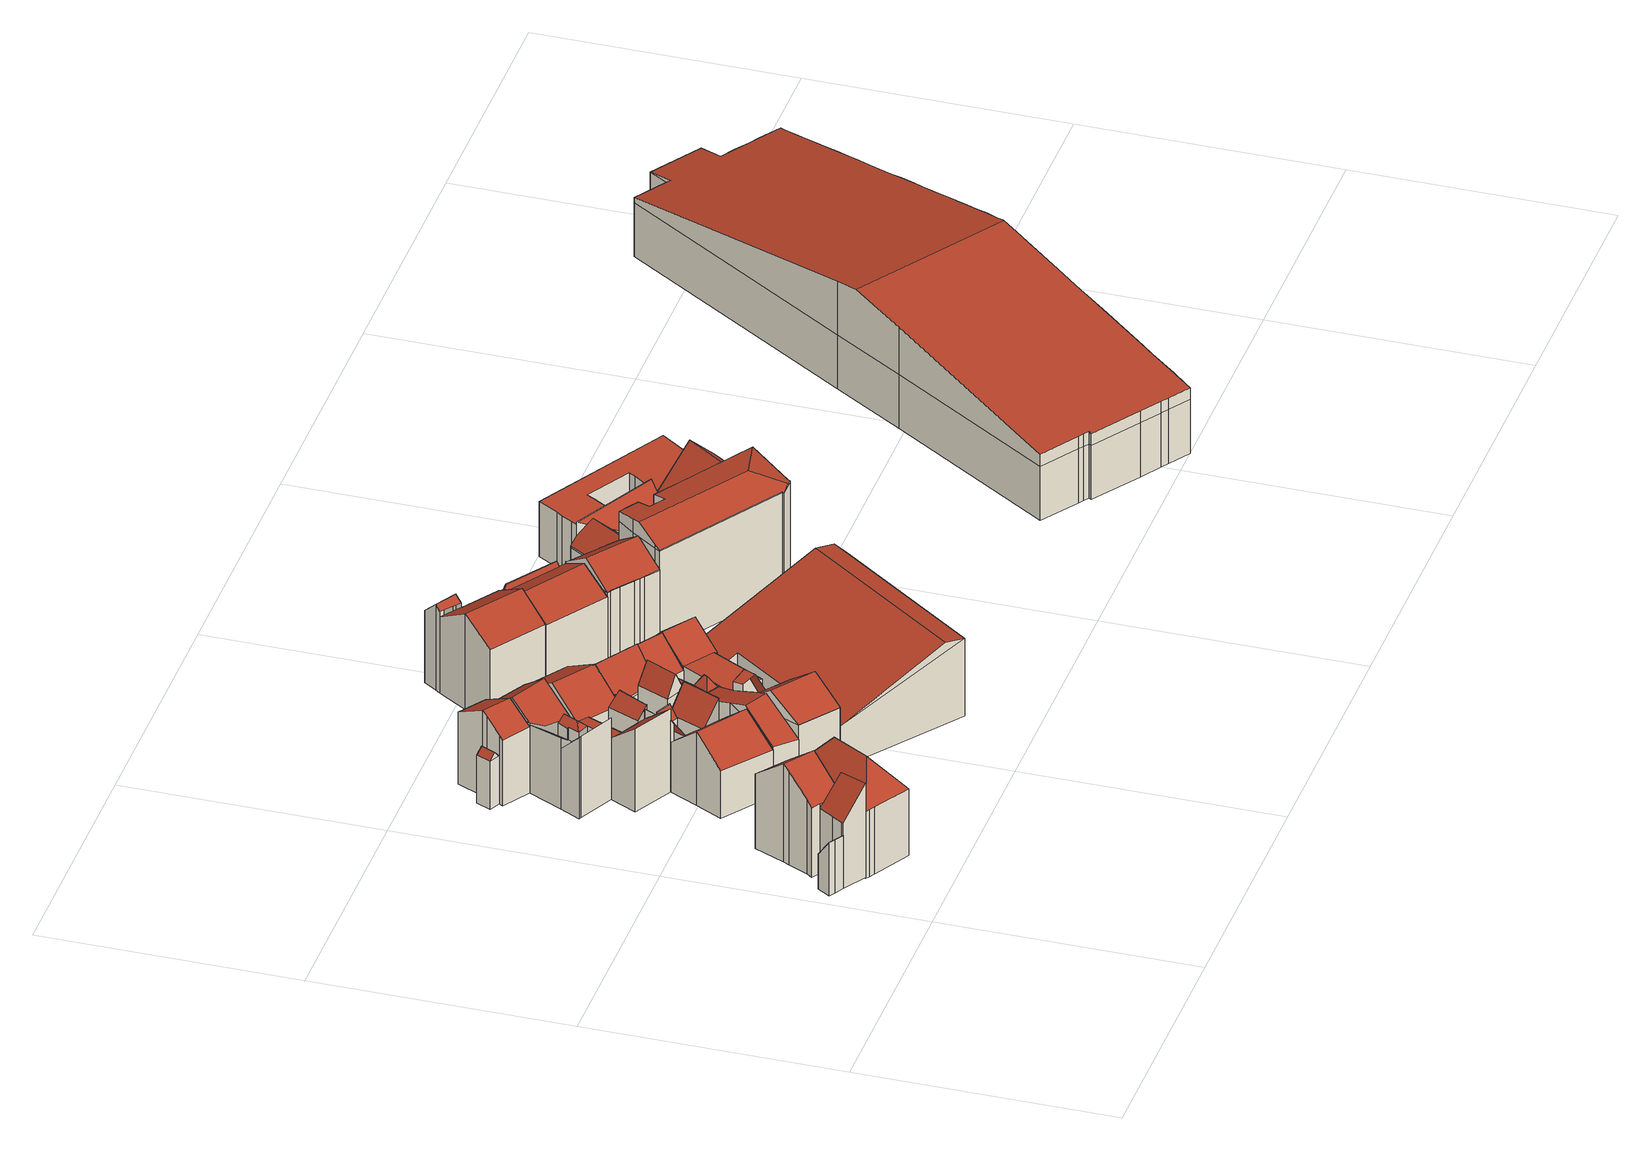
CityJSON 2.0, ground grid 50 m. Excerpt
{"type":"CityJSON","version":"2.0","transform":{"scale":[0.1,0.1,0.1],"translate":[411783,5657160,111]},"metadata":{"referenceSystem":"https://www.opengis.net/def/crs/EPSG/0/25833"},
"CityObjects":{
"building1":{"type":"Building","attributes":{"Gemeindeschluessel":14612000,"Geometrietyp2DReferenz":"3000","function":"31001_9998","roofType":"9999"},"children":["building1-1","building1-2","building1-3"]},
"building1-1":{"type":"BuildingPart","attributes":{"Dachtyp_tdc":"tdcGableRoof","Dachneigung":42.1,"QualitaetDacherkennung":53,"Geometrietyp2DReferenz":"3000","measuredHeight":20.67,"roofType":"3100"},"parents":["building1"],"geometry":[{"type":"MultiSurface","lod":"2","boundaries":[[[0,1,2,3]],[[4,5,6,7,8]],[[5,9,10,6]],[[9,11,12,10]],[[11,13,14,12]],[[13,15,16,14]],[[15,17,18,16]],[[17,0,3,18]],[[13,11,9,5,4,19,1,0]],[[0,17,15,13]],[[3,2,7,6,10,12,14,16,18]]],"semantics":{"surfaces":[{"type":"WallSurface"},{"type":"RoofSurface"},{"type":"GroundSurface"}],"values":[0,0,0,0,0,0,0,0,1,1,2]}}]},
"building1-2":{"type":"BuildingPart","attributes":{"Dachtyp_tdc":"tdcPolyFlatRoof","Dachneigung":52.93,"QualitaetDacherkennung":54,"Geometrietyp2DReferenz":"3000","measuredHeight":11.17,"roofType":"2100"},"parents":["building1"],"geometry":[{"type":"MultiSurface","lod":"2","boundaries":[[[20,21,22,23]],[[21,24,25,22]],[[26,27,28,29]],[[27,30,31,28]],[[30,20,23,31]],[[30,27,26,24,21,20]],[[23,22,25,29,28,31]]],"semantics":{"surfaces":[{"type":"WallSurface"},{"type":"RoofSurface"},{"type":"GroundSurface"}],"values":[0,0,0,0,0,1,2]}}]},
"building1-3":{"type":"BuildingPart","attributes":{"Dachtyp_tdc":"tdcPolyFlatRoof","Dachneigung":48.68,"QualitaetDacherkennung":48,"Geometrietyp2DReferenz":"3000","measuredHeight":19.78,"roofType":"2100"},"parents":["building1"],"geometry":[{"type":"MultiSurface","lod":"2","boundaries":[[[32,8,7,25,24]],[[8,32,33,34,35,19]],[[2,36,29,25,7]],[[35,34,36,2,1]],[[34,33,26,29,36]]],"semantics":{"surfaces":[{"type":"WallSurface"},{"type":"RoofSurface"},{"type":"GroundSurface"}],"values":[0,1,2,0,0]}}]},
"building2":{"type":"Building","attributes":{"Dachtyp_tdc":"tdcFreeFormRoof","Gemeindeschluessel":14612000,"Dachneigung":51.96,"QualitaetDacherkennung":12,"Geometrietyp2DReferenz":"3000","measuredHeight":21.12,"function":"31001_9998","roofType":"5000"},"geometry":[{"type":"Solid","lod":"2","boundaries":[[[[37,38,39,40]],[[38,41,42,39]],[[41,43,44,42]],[[43,45,46,44]],[[45,47,48,46]],[[47,49,50,48]],[[43,41,51]],[[41,38,52,51]],[[38,37,53,54,52]],[[54,49,47,45,43,51,52]],[[50,55,56,40,39,42,44,46,48]],[[49,54,55,50]],[[54,53,56,55]],[[53,37,40,56]]]],"semantics":{"surfaces":[{"type":"WallSurface"},{"type":"RoofSurface"},{"type":"GroundSurface"}],"values":[[0,0,0,0,0,0,1,1,1,1,2,0,0,0]]}}]},
"building3":{"type":"Building","attributes":{"Dachtyp_tdc":"tdcFreeFormRoof","Gemeindeschluessel":14612000,"Dachneigung":48.93,"QualitaetDacherkennung":6,"Geometrietyp2DReferenz":"3000","measuredHeight":11.45,"function":"31001_9998","roofType":"5000"},"geometry":[{"type":"Solid","lod":"2","boundaries":[[[[57,58,59,60]],[[58,61,62,59]],[[61,63,64,62]],[[63,57,60,64]],[[65,66,63,61]],[[65,61,58]],[[66,65,58,57]],[[66,57,63]],[[60,59,62,64]]]],"semantics":{"surfaces":[{"type":"WallSurface"},{"type":"RoofSurface"},{"type":"GroundSurface"}],"values":[[0,0,0,0,1,0,1,0,2]]}}]},
"building4":{"type":"Building","attributes":{"Dachtyp_tdc":"tdcGableRoof","Gemeindeschluessel":14612000,"Dachneigung":26.45,"QualitaetDacherkennung":57,"Geometrietyp2DReferenz":"3000","measuredHeight":17.96,"function":"31001_9998","roofType":"3100"},"geometry":[{"type":"Solid","lod":"2","boundaries":[[[[67,68,62,64]],[[68,69,70,62]],[[69,71,72,70]],[[71,73,74,72]],[[73,75,76,74]],[[75,77,78,76]],[[77,79,80,78]],[[79,67,64,80]],[[75,73,71,69]],[[69,68,67,79,77,75]],[[64,62,70,72,74,76,78,80]]]],"semantics":{"surfaces":[{"type":"WallSurface"},{"type":"RoofSurface"},{"type":"GroundSurface"}],"values":[[0,0,0,0,0,0,0,0,1,1,2]]}}]},
"building5":{"type":"Building","attributes":{"Gemeindeschluessel":14612000,"Geometrietyp2DReferenz":"3000","function":"31001_9998","roofType":"9999"},"children":["building5-1","building5-2","building5-3","building5-4"]},
"building5-1":{"type":"BuildingPart","attributes":{"Dachtyp_tdc":"tdcFreeFormRoof","Dachneigung":44.87,"QualitaetDacherkennung":12,"Geometrietyp2DReferenz":"3000","measuredHeight":14.16,"roofType":"5000"},"parents":["building5"],"geometry":[{"type":"MultiSurface","lod":"2","boundaries":[[[81,82,83,84,85]],[[82,86,87,83]],[[86,88,89,87]],[[90,91,92,93,94]],[[95,96,88,86,82,81,97]],[[81,91,97]],[[91,90,95,97]],[[84,83,87,89,98,94,93]]],"semantics":{"surfaces":[{"type":"WallSurface"},{"type":"RoofSurface"},{"type":"GroundSurface"}],"values":[0,0,0,0,1,1,1,2]}}]},
"building5-2":{"type":"BuildingPart","attributes":{"Dachtyp_tdc":"tdcFreeFormRoof","Dachneigung":41.67,"QualitaetDacherkennung":34,"Geometrietyp2DReferenz":"3000","measuredHeight":18.3,"roofType":"5000"},"parents":["building5"],"geometry":[{"type":"MultiSurface","lod":"2","boundaries":[[[99,100,101,74]],[[100,90,94,101]],[[102,99,74,78,103]],[[104,105,102,106,96,107,90]],[[104,100,99,105]],[[90,100,104]],[[99,102,105]],[[74,101,94,98,89,108,78]]],"semantics":{"surfaces":[{"type":"WallSurface"},{"type":"RoofSurface"},{"type":"GroundSurface"}],"values":[0,0,0,1,1,0,0,2]}}]},
"building5-3":{"type":"BuildingPart","attributes":{"Dachtyp_tdc":"tdcPolyFlatRoof","Dachneigung":37.35,"QualitaetDacherkennung":67,"Geometrietyp2DReferenz":"3000","measuredHeight":15.03,"roofType":"2100"},"parents":["building5"],"geometry":[{"type":"MultiSurface","lod":"2","boundaries":[[[109,103,78,110,111]],[[112,113,114,115,108]],[[115,110,78,108]],[[112,103,109,113]]],"semantics":{"surfaces":[{"type":"WallSurface"},{"type":"GroundSurface"},{"type":"RoofSurface"}],"values":[0,0,1,2]}}]},
"building5-4":{"type":"BuildingPart","attributes":{"Dachtyp_tdc":"tdcPolyFlatRoof","Dachneigung":44.29,"QualitaetDacherkennung":57,"Geometrietyp2DReferenz":"3000","measuredHeight":17.12,"roofType":"2100"},"parents":["building5"],"geometry":[{"type":"MultiSurface","lod":"2","boundaries":[[[116,111,110,117]],[[114,85,84,115]],[[92,118,119,93]],[[118,120,121,119]],[[120,116,117,121]],[[120,118,92,85,114,111,116]],[[117,110,115,84,93,119,121]]],"semantics":{"surfaces":[{"type":"WallSurface"},{"type":"RoofSurface"},{"type":"GroundSurface"}],"values":[0,0,0,0,0,1,2]}}]},
"building6":{"type":"Building","attributes":{"Gemeindeschluessel":14612000,"Geometrietyp2DReferenz":"3000","function":"31001_9998","roofType":"9999"},"children":["building6-1","building6-2","building6-3","building6-4"]},
"building6-1":{"type":"BuildingPart","attributes":{"Dachtyp_tdc":"tdcGableRoof","Dachneigung":43.27,"QualitaetDacherkennung":56,"Geometrietyp2DReferenz":"3000","measuredHeight":15.51,"roofType":"3100"},"parents":["building6"],"geometry":[{"type":"MultiSurface","lod":"2","boundaries":[[[122,123,124,125]],[[123,126,127,124]],[[126,128,129,127]],[[128,130,131,129]],[[130,132,133,131]],[[132,134,135,133]],[[132,130,128,126]],[[126,123,122,136,137,138,134,132]],[[125,124,127,129,131,133,135,139]]],"semantics":{"surfaces":[{"type":"WallSurface"},{"type":"RoofSurface"},{"type":"GroundSurface"}],"values":[0,0,0,0,0,0,1,1,2]}}]},
"building6-2":{"type":"BuildingPart","attributes":{"Dachtyp_tdc":"tdcPolyFlatRoof","Dachneigung":53.72,"QualitaetDacherkennung":42,"Geometrietyp2DReferenz":"3000","measuredHeight":15.03,"roofType":"2100"},"parents":["building6"],"geometry":[{"type":"MultiSurface","lod":"2","boundaries":[[[140,141,142,143]],[[141,144,122,125,142]],[[145,146,147,148,139]],[[149,140,143,150]],[[149,151,146,145,136,144,141,140]],[[143,142,125,139,148,150]]],"semantics":{"surfaces":[{"type":"WallSurface"},{"type":"RoofSurface"},{"type":"GroundSurface"}],"values":[0,0,0,0,1,2]}}]},
"building6-3":{"type":"BuildingPart","attributes":{"Dachtyp_tdc":"tdcPolyFlatRoof","Dachneigung":54.75,"QualitaetDacherkennung":60,"Geometrietyp2DReferenz":"3000","measuredHeight":15.17,"roofType":"2100"},"parents":["building6"],"geometry":[{"type":"MultiSurface","lod":"2","boundaries":[[[152,153,154,155,156]],[[153,157,139,154]],[[158,159,160,135,134]],[[159,161,162,160]],[[161,163,164,162]],[[163,165,166,164]],[[165,163,161,159,158,138,157,153,152]],[[155,154,139,135,160,162,164,166]]],"semantics":{"surfaces":[{"type":"WallSurface"},{"type":"RoofSurface"},{"type":"GroundSurface"}],"values":[0,0,0,0,0,0,1,2]}}]},
"building6-4":{"type":"BuildingPart","attributes":{"Dachtyp_tdc":"tdcPolyFlatRoof","Dachneigung":55.22,"QualitaetDacherkennung":53,"Geometrietyp2DReferenz":"3000","measuredHeight":12.1,"roofType":"2100"},"parents":["building6"],"geometry":[{"type":"MultiSurface","lod":"2","boundaries":[[[147,156,155,148]],[[167,168,169,166,165]],[[168,170,149,150,169]],[[170,168,167,152,156,147,151]],[[148,155,166,169,150]]],"semantics":{"surfaces":[{"type":"WallSurface"},{"type":"RoofSurface"},{"type":"GroundSurface"}],"values":[0,0,0,1,2]}}]},
"building7":{"type":"Building","attributes":{"Gemeindeschluessel":14612000,"Geometrietyp2DReferenz":"3000","function":"31001_9998","roofType":"9999"},"children":["building7-1","building7-2","building7-3","building7-4"]},
"building7-1":{"type":"BuildingPart","attributes":{"Dachtyp_tdc":"tdcPolyFlatRoof","Dachneigung":46.54,"QualitaetDacherkennung":64,"Geometrietyp2DReferenz":"3000","measuredHeight":15.57,"roofType":"2100"},"parents":["building7"],"geometry":[{"type":"MultiSurface","lod":"2","boundaries":[[[171,172,173,174,175,176]],[[177,178,162,179,180]],[[178,181,182,183,162]],[[181,178,177,172,171]],[[175,174,179,162,183]]],"semantics":{"surfaces":[{"type":"WallSurface"},{"type":"RoofSurface"},{"type":"GroundSurface"}],"values":[0,0,0,1,2]}}]},
"building7-2":{"type":"BuildingPart","attributes":{"Dachtyp_tdc":"tdcGableRoof","Dachneigung":43.14,"QualitaetDacherkennung":56,"Geometrietyp2DReferenz":"3000","measuredHeight":18.15,"roofType":"3100"},"parents":["building7"],"geometry":[{"type":"MultiSurface","lod":"2","boundaries":[[[184,180,179,185]],[[173,186,187,174]],[[188,189,101,190]],[[189,184,185,101]],[[191,192,193,194]],[[186,173,180,193,192,188]],[[184,194,193,180]],[[189,191,194,184]],[[188,192,191,189]],[[185,179,174,187,190,101]]],"semantics":{"surfaces":[{"type":"WallSurface"},{"type":"RoofSurface"},{"type":"GroundSurface"}],"values":[0,0,0,0,1,1,0,0,0,2]}}]},
"building7-3":{"type":"BuildingPart","attributes":{"Dachtyp_tdc":"tdcPolyFlatRoof","Dachneigung":2.92,"QualitaetDacherkennung":46,"Geometrietyp2DReferenz":"3000","measuredHeight":12.89,"roofType":"2100"},"parents":["building7"],"geometry":[{"type":"MultiSurface","lod":"2","boundaries":[[[195,196,197,187,186]],[[198,199,188,190,119]],[[198,196,195,199]],[[190,187,197,119]]],"semantics":{"surfaces":[{"type":"WallSurface"},{"type":"RoofSurface"},{"type":"GroundSurface"}],"values":[0,0,1,2]}}]},
"building7-4":{"type":"BuildingPart","attributes":{"Dachtyp_tdc":"tdcPolyFlatRoof","Dachneigung":38.18,"QualitaetDacherkennung":62,"Geometrietyp2DReferenz":"3000","measuredHeight":17.51,"roofType":"2100"},"parents":["building7"],"geometry":[{"type":"MultiSurface","lod":"2","boundaries":[[[200,201,202,197,196]],[[201,176,175,202]],[[182,203,135,183]],[[203,204,205,135]],[[204,198,119,205]],[[204,203,182,176,201,200,198]],[[119,197,202,175,183,135,205]]],"semantics":{"surfaces":[{"type":"WallSurface"},{"type":"RoofSurface"},{"type":"GroundSurface"}],"values":[0,0,0,0,0,1,2]}}]},
"building8":{"type":"Building","attributes":{"Dachtyp_tdc":"tdcFreeFormRoof","Gemeindeschluessel":14612000,"Dachneigung":18.09,"QualitaetDacherkennung":25,"Geometrietyp2DReferenz":"3000","measuredHeight":16.11,"function":"31001_9998","roofType":"5000"},"geometry":[{"type":"Solid","lod":"2","boundaries":[[[[206,207,124,129]],[[207,208,142,124]],[[208,209,210,142]],[[209,211,212,210]],[[211,213,214,212]],[[213,215,216,214]],[[215,206,129,216]],[[211,209,208,207,217,218,213]],[[215,218,217,206]],[[215,213,218]],[[207,206,217]],[[129,124,142,210,212,214,216]]]],"semantics":{"surfaces":[{"type":"WallSurface"},{"type":"RoofSurface"},{"type":"GroundSurface"}],"values":[[0,0,0,0,0,0,0,1,1,0,0,2]]}}]},
"building9":{"type":"Building","attributes":{"Gemeindeschluessel":14612000,"Geometrietyp2DReferenz":"3000","function":"31001_9998","roofType":"9999"},"children":["building9-1","building9-2"]},
"building9-1":{"type":"BuildingPart","attributes":{"Dachtyp_tdc":"tdcGableRoof","Dachneigung":62.04,"QualitaetDacherkennung":19,"Geometrietyp2DReferenz":"3000","measuredHeight":16.82,"roofType":"3100"},"parents":["building9"],"geometry":[{"type":"MultiSurface","lod":"2","boundaries":[[[219,220,221,212]],[[222,223,220,219]],[[224,225,212,221]],[[225,222,219,212]],[[226,227,228,229]],[[222,227,226,230,231]],[[222,231,223]],[[224,232,229,228,225]],[[225,228,227,222]]],"semantics":{"surfaces":[{"type":"GroundSurface"},{"type":"WallSurface"},{"type":"RoofSurface"}],"values":[0,1,1,1,2,2,1,1,1]}}]},
"building9-2":{"type":"BuildingPart","attributes":{"Dachtyp_tdc":"tdcGableRoof","Dachneigung":36.36,"QualitaetDacherkennung":67,"Geometrietyp2DReferenz":"3000","measuredHeight":17.17,"roofType":"3100"},"parents":["building9"],"geometry":[{"type":"MultiSurface","lod":"2","boundaries":[[[233,234,235,220,223,231]],[[234,236,237,235]],[[236,238,216,237]],[[238,239,214,216]],[[239,232,224,221,214]],[[233,230,232,240,241,242,234]],[[243,242,241,244]],[[236,243,244,238]],[[238,244,241,240,239]],[[234,242,243,236]],[[239,240,232]],[[220,235,237,216,214,221]]],"semantics":{"surfaces":[{"type":"WallSurface"},{"type":"RoofSurface"},{"type":"GroundSurface"}],"values":[0,0,0,0,0,1,1,0,0,0,0,2]}}]},
"building10":{"type":"Building","attributes":{"Gemeindeschluessel":14612000,"Geometrietyp2DReferenz":"3000","function":"31001_9998","roofType":"9999"},"children":["building10-1","building10-2","building10-3"]},
"building10-1":{"type":"BuildingPart","attributes":{"Dachtyp_tdc":"tdcFreeFormRoof","Dachneigung":63.22,"QualitaetDacherkennung":12,"Geometrietyp2DReferenz":"3000","measuredHeight":17.69,"roofType":"5000"},"parents":["building10"],"geometry":[{"type":"MultiSurface","lod":"2","boundaries":[[[245,246,247,248,249,169]],[[250,251,143,252,253,254]],[[251,245,169,143]],[[255,246,245,256]],[[256,251,257,255]],[[250,257,251]],[[246,255,257,250]],[[251,256,245]],[[169,249,252,143]]],"semantics":{"surfaces":[{"type":"WallSurface"},{"type":"RoofSurface"},{"type":"GroundSurface"}],"values":[0,0,0,1,1,0,0,0,2]}}]},
"building10-2":{"type":"BuildingPart","attributes":{"Dachtyp_tdc":"tdcPolyFlatRoof","Dachneigung":42.3,"QualitaetDacherkennung":56,"Geometrietyp2DReferenz":"3000","measuredHeight":13.99,"roofType":"2100"},"parents":["building10"],"geometry":[{"type":"MultiSurface","lod":"2","boundaries":[[[258,259,162,164]],[[259,260,261,262,162]],[[263,258,164,264,265]],[[263,260,259,258]],[[164,162,262,264]]],"semantics":{"surfaces":[{"type":"WallSurface"},{"type":"RoofSurface"},{"type":"GroundSurface"}],"values":[0,0,0,1,2]}}]},
"building10-3":{"type":"BuildingPart","attributes":{"Dachtyp_tdc":"tdcGableRoof","Dachneigung":43.4,"QualitaetDacherkennung":58,"Geometrietyp2DReferenz":"3000","measuredHeight":18.36,"roofType":"3100"},"parents":["building10"],"geometry":[{"type":"MultiSurface","lod":"2","boundaries":[[[248,247,266,265]],[[265,266,261]],[[267,268,269,270]],[[261,271,268,267]],[[272,273,252,249,264,262,185]],[[270,274,273,272]],[[274,253,252,273]],[[248,265,264,249]],[[261,267,185,262]],[[267,270,272,185]],[[268,271,275,269]],[[266,247,254,276,275,271,261]],[[274,276,254,253]],[[270,269,275,276,274]]],"semantics":{"surfaces":[{"type":"WallSurface"},{"type":"GroundSurface"},{"type":"RoofSurface"}],"values":[0,0,0,0,1,0,0,0,0,0,2,2,0,0]}}]},
"building11":{"type":"Building","attributes":{"Gemeindeschluessel":14612000,"Geometrietyp2DReferenz":"3000","function":"31001_9998","roofType":"9999"},"children":["building11-1","building11-2","building11-3"]},
"building11-1":{"type":"BuildingPart","attributes":{"Dachtyp_tdc":"tdcFreeFormRoof","Dachneigung":59.19,"QualitaetDacherkennung":21,"Geometrietyp2DReferenz":"3000","measuredHeight":14.56,"roofType":"5000"},"parents":["building11"],"geometry":[{"type":"MultiSurface","lod":"2","boundaries":[[[277,278,210,279]],[[278,280,281,210]],[[282,283,284,285]],[[283,277,279,284]],[[280,278,286]],[[278,277,283,287,286]],[[283,282,287]],[[282,280,286,287]],[[279,210,281,285,284]]],"semantics":{"surfaces":[{"type":"WallSurface"},{"type":"RoofSurface"},{"type":"GroundSurface"}],"values":[0,0,0,0,1,1,1,1,2]}}]},
"building11-2":{"type":"BuildingPart","attributes":{"Dachtyp_tdc":"tdcGableRoof","Dachneigung":45.09,"QualitaetDacherkennung":63,"Geometrietyp2DReferenz":"3000","measuredHeight":17.23,"roofType":"3100"},"parents":["building11"],"geometry":[{"type":"MultiSurface","lod":"2","boundaries":[[[288,289,273,290]],[[289,291,292,273]],[[291,293,272,292]],[[293,294,295,272]],[[294,296,297,295]],[[296,298,299,297]],[[298,300,301,299]],[[296,294,293,291]],[[291,289,288,302,300,298,296]],[[290,273,292,272,295,297,299,301,303]]],"semantics":{"surfaces":[{"type":"WallSurface"},{"type":"RoofSurface"},{"type":"GroundSurface"}],"values":[0,0,0,0,0,0,0,1,1,2]}}]},
"building11-3":{"type":"BuildingPart","attributes":{"Dachtyp_tdc":"tdcGableRoof","Dachneigung":12.49,"QualitaetDacherkennung":44,"Geometrietyp2DReferenz":"3000","measuredHeight":12.91,"roofType":"3100"},"parents":["building11"],"geometry":[{"type":"MultiSurface","lod":"2","boundaries":[[[304,305,306,281,280]],[[305,307,142,306]],[[307,308,143,142]],[[308,309,288,290,143]],[[310,311,282,285,301,300]],[[312,309,308,307,305]],[[305,304,311,310,312]],[[281,306,142,143,290,303,301,285]]],"semantics":{"surfaces":[{"type":"WallSurface"},{"type":"RoofSurface"},{"type":"GroundSurface"}],"values":[0,0,0,0,0,1,1,2]}}]},
"building12":{"type":"Building","attributes":{"Gemeindeschluessel":14612000,"Geometrietyp2DReferenz":"3000","function":"31001_9998","roofType":"9999"},"children":["building12-1","building12-2"]},
"building12-1":{"type":"BuildingPart","attributes":{"Dachtyp_tdc":"tdcPolyFlatRoof","Dachneigung":0,"QualitaetDacherkennung":42,"Geometrietyp2DReferenz":"3000","measuredHeight":12.65,"roofType":"1000"},"parents":["building12"],"geometry":[{"type":"MultiSurface","lod":"2","boundaries":[[[313,314,219,315,316,317]],[[314,318,212,219]],[[318,319,210,212]],[[319,320,279,210]],[[320,321,284,279]],[[321,322,323,324,299,284]],[[322,321,320,319,318,314,313]],[[315,219,212,210,279,284,299]]],"semantics":{"surfaces":[{"type":"WallSurface"},{"type":"RoofSurface"},{"type":"GroundSurface"}],"values":[0,0,0,0,0,0,1,2]}}]},
"building12-2":{"type":"BuildingPart","attributes":{"Dachtyp_tdc":"tdcGableRoof","Dachneigung":41.49,"QualitaetDacherkennung":61,"Geometrietyp2DReferenz":"3000","measuredHeight":17.27,"roofType":"3100"},"parents":["building12"],"geometry":[{"type":"MultiSurface","lod":"2","boundaries":[[[317,325,326,327,328,323]],[[324,323,328,329]],[[330,331,327,326,332]],[[332,326,325,333]],[[333,325,317,316]],[[334,331,330]],[[335,336,337,338,315,299,295]],[[334,330,336,335]],[[330,332,337,336]],[[332,333,338,337]],[[333,316,315,338]],[[324,329,295,299]],[[329,334,335,295]],[[329,328,327,331,334]]],"semantics":{"surfaces":[{"type":"RoofSurface"},{"type":"WallSurface"},{"type":"GroundSurface"}],"values":[0,1,1,1,1,1,2,1,1,1,1,1,1,0]}}]},
"building13":{"type":"Building","attributes":{"Gemeindeschluessel":14612000,"Geometrietyp2DReferenz":"3000","function":"31001_9998","roofType":"9999"},"children":["building13-1","building13-2"]},
"building13-1":{"type":"BuildingPart","attributes":{"Dachtyp_tdc":"tdcGableRoof","Dachneigung":42.96,"QualitaetDacherkennung":27,"Geometrietyp2DReferenz":"3000","measuredHeight":18.02,"roofType":"3100"},"parents":["building13"],"geometry":[{"type":"MultiSurface","lod":"2","boundaries":[[[339,340,341,342]],[[340,343,344,341]],[[343,345,346,344]],[[345,347,348,346]],[[347,349,350,351,348]],[[352,339,342,353,354]],[[347,345,343,340,339]],[[339,352,349,347]],[[342,341,344,346,348,351,353]]],"semantics":{"surfaces":[{"type":"WallSurface"},{"type":"RoofSurface"},{"type":"GroundSurface"}],"values":[0,0,0,0,0,0,1,1,2]}}]},
"building13-2":{"type":"BuildingPart","attributes":{"Dachtyp_tdc":"tdcGableRoof","Dachneigung":30.46,"QualitaetDacherkennung":48,"Geometrietyp2DReferenz":"3000","measuredHeight":20.07,"roofType":"3100"},"parents":["building13"],"geometry":[{"type":"MultiSurface","lod":"2","boundaries":[[[355,356,357,358]],[[356,359,360,357]],[[359,361,362,360]],[[361,363,364,362]],[[363,365,366,364]],[[365,367,368,366]],[[367,369,370,368]],[[369,354,353,370]],[[350,355,358,351]],[[369,367,365,363]],[[363,361,359,356,355,350,354,369]],[[358,357,360,362,364,366,368,370,353,351]]],"semantics":{"surfaces":[{"type":"WallSurface"},{"type":"RoofSurface"},{"type":"GroundSurface"}],"values":[0,0,0,0,0,0,0,0,0,1,1,2]}}]},
"building14":{"type":"Building","attributes":{"Dachtyp_tdc":"tdcFreeFormRoof","Gemeindeschluessel":14612000,"Dachneigung":19.4,"QualitaetDacherkennung":2,"Geometrietyp2DReferenz":"3000","measuredHeight":17.04,"function":"31001_9998","roofType":"5000"},"geometry":[{"type":"Solid","lod":"2","boundaries":[[[[371,372,373,374]],[[372,375,376,373]],[[375,377,378,376]],[[377,379,380,378]],[[379,381,382,380]],[[381,383,384,382]],[[383,385,386,384]],[[385,387,388,386]],[[387,389,390,388]],[[389,371,374,390]],[[375,372,391,392,377]],[[392,391,371,389,387,385,383,381,379]],[[379,377,392]],[[372,371,391]],[[374,373,376,378,380,382,384,386,388,390]]]],"semantics":{"surfaces":[{"type":"WallSurface"},{"type":"RoofSurface"},{"type":"GroundSurface"}],"values":[[0,0,0,0,0,0,0,0,0,0,1,1,0,0,2]]}}]},
"building15":{"type":"Building","attributes":{"Gemeindeschluessel":14612000,"Geometrietyp2DReferenz":"3000","function":"31001_9998","roofType":"9999"},"children":["building15-1","building15-2"]},
"building15-1":{"type":"BuildingPart","attributes":{"Dachtyp_tdc":"tdcFreeFormRoof","Dachneigung":73.81,"QualitaetDacherkennung":34,"Geometrietyp2DReferenz":"3000","measuredHeight":17.85,"roofType":"5000"},"parents":["building15"],"geometry":[{"type":"MultiSurface","lod":"2","boundaries":[[[393,394,362,395]],[[394,396,397,362]],[[396,398,399,397]],[[400,401,396,394]],[[400,394,393]],[[401,400,393,398]],[[401,398,396]],[[399,395,362,397]]],"semantics":{"surfaces":[{"type":"WallSurface"},{"type":"RoofSurface"},{"type":"GroundSurface"}],"values":[0,0,0,1,1,1,1,2]}}]},
"building15-2":{"type":"BuildingPart","attributes":{"Dachtyp_tdc":"tdcGableRoof","Dachneigung":28.09,"QualitaetDacherkennung":60,"Geometrietyp2DReferenz":"3000","measuredHeight":19.45,"roofType":"3100"},"parents":["building15"],"geometry":[{"type":"MultiSurface","lod":"2","boundaries":[[[402,403,366,404]],[[403,405,393,395,366]],[[406,402,404,407]],[[405,403,408]],[[402,406,409]],[[403,402,409,408]],[[406,405,408,409]],[[404,366,395,399,407]]],"semantics":{"surfaces":[{"type":"WallSurface"},{"type":"RoofSurface"},{"type":"GroundSurface"}],"values":[0,0,0,0,0,1,1,2]}}]},
"building16":{"type":"Building","attributes":{"Dachtyp_tdc":"tdcFreeFormRoof","Gemeindeschluessel":14612000,"Dachneigung":33.08,"QualitaetDacherkennung":66,"Geometrietyp2DReferenz":"3000","measuredHeight":21.01,"function":"31001_9998","roofType":"5000"},"geometry":[{"type":"Solid","lod":"2","boundaries":[[[[410,411,412,413,414,415,416,417,418,419,420,421]],[[422,423,421,420,424,425,426,427,428,429]],[[430,422,429,431]],[[431,429,428,432]],[[432,428,427,433]],[[433,427,426,434]],[[434,426,425,435]],[[435,425,424]],[[436,423,422,430]],[[437,410,421,423,436]],[[438,419,418,439]],[[424,420,419,438]],[[439,418,417,440]],[[440,417,416,441]],[[441,416,415,442]],[[442,415,414,443]],[[443,414,413,444]],[[444,413,412,445]],[[445,412,411,446]],[[446,411,410,437]],[[447,448,449,450,451,452,453,454,455,456,457,458,459,460,461,462,463,464]],[[431,432,448,447]],[[432,433,449,448]],[[433,434,450,449]],[[434,435,451,450]],[[435,424,452,451]],[[424,438,453,452]],[[438,439,454,453]],[[439,440,455,454]],[[440,441,456,455]],[[441,442,457,456]],[[442,443,458,457]],[[443,444,459,458]],[[444,445,460,459]],[[445,446,461,460]],[[446,437,462,461]],[[437,436,463,462]],[[436,430,464,463]],[[430,431,447,464]]]],"semantics":{"surfaces":[{"type":"RoofSurface"},{"type":"WallSurface"},{"type":"GroundSurface"}],"values":[[0,0,1,1,1,1,1,1,1,1,1,1,1,1,1,1,1,1,1,1,2,1,1,1,1,1,1,1,1,1,1,1,1,1,1,1,1,1,1]]}}]},
"building17":{"type":"Building","attributes":{"Dachtyp_tdc":"tdcFreeFormRoof","Gemeindeschluessel":14612000,"Dachneigung":28.85,"QualitaetDacherkennung":31,"Geometrietyp2DReferenz":"3000","measuredHeight":24.15,"function":"31001_9998","roofType":"5000"},"geometry":[{"type":"Solid","lod":"2","boundaries":[[[[465,466,467,468]],[[466,469,470,467]],[[469,471,472,470]],[[471,473,474,472]],[[473,475,476,474]],[[475,477,478,476]],[[477,479,480,478]],[[479,481,482,480]],[[481,483,464,482]],[[483,484,463,464]],[[484,485,462,463]],[[485,486,461,462]],[[486,487,488,461]],[[487,489,490,488]],[[489,491,492,490]],[[491,465,468,492]],[[493,494,495,496,497]],[[498,499,500,501,502,503,495,494,504,505,506,507]],[[479,496,495,503,508,509,510]],[[479,510,481]],[[481,510,509,483]],[[483,509,508,484]],[[484,508,503,502,485]],[[491,498,507,465]],[[465,507,506,466]],[[466,506,505,469]],[[469,505,504,471]],[[471,504,494,473]],[[485,502,501,486]],[[487,500,499,489]],[[486,501,500,487]],[[489,499,498,491]],[[477,497,496,479]],[[475,493,497,477]],[[473,494,493,475]],[[468,467,470,472,474,476,478,480,482,464,463,462,461,488,490,492]]]],"semantics":{"surfaces":[{"type":"WallSurface"},{"type":"RoofSurface"},{"type":"GroundSurface"}],"values":[[0,0,0,0,0,0,0,0,0,0,0,0,0,0,0,0,1,1,1,0,0,0,0,0,0,0,0,0,0,0,0,0,0,0,0,2]]}}]},
"building18":{"type":"Building","attributes":{"Gemeindeschluessel":14612000,"Geometrietyp2DReferenz":"3000","function":"31001_9998","roofType":"9999"},"children":["building18-1","building18-2","building18-3","building18-4"]},
"building18-1":{"type":"BuildingPart","attributes":{"Dachtyp_tdc":"tdcFreeFormRoof","Dachneigung":46.42,"QualitaetDacherkennung":62,"Geometrietyp2DReferenz":"3000","measuredHeight":16.47,"roofType":"5000"},"parents":["building18"],"geometry":[{"type":"MultiSurface","lod":"2","boundaries":[[[511,512,513,514]],[[515,516,517,518,519,520,511]],[[521,522,523,524,520,519,525]],[[511,520,524,512]],[[512,524,523,526]],[[526,523,522,527]],[[527,522,521,528]],[[513,529,530,531,532,533,534,514]],[[512,526,529,513]],[[526,527,530,529]],[[527,528,531,530]],[[517,516,533,532]],[[516,515,534,533]]],"semantics":{"surfaces":[{"type":"WallSurface"},{"type":"RoofSurface"},{"type":"GroundSurface"}],"values":[0,1,1,0,0,0,0,2,0,0,0,0,0]}}]},
"building18-2":{"type":"BuildingPart","attributes":{"Dachtyp_tdc":"tdcGableRoof","Dachneigung":43.7,"QualitaetDacherkennung":56,"Geometrietyp2DReferenz":"3000","measuredHeight":21.23,"roofType":"3100"},"parents":["building18"],"geometry":[{"type":"MultiSurface","lod":"2","boundaries":[[[535,536,537,538]],[[539,540,536,535]],[[538,537,541,542,543]],[[543,542,544,545]],[[545,544,546]],[[547,548,549,550,551,552]],[[545,546,548,547,553]],[[539,535,550,549]],[[535,538,551,550]],[[538,543,552,551]],[[539,546,544,542,541,540]],[[537,536,540,541]]],"semantics":{"surfaces":[{"type":"WallSurface"},{"type":"GroundSurface"},{"type":"RoofSurface"}],"values":[0,0,0,0,0,1,0,0,0,0,2,2]}}]},
"building18-3":{"type":"BuildingPart","attributes":{"Dachtyp_tdc":"tdcPolyFlatRoof","Dachneigung":47.57,"QualitaetDacherkennung":53,"Geometrietyp2DReferenz":"3000","measuredHeight":17.16,"roofType":"2100"},"parents":["building18"],"geometry":[{"type":"MultiSurface","lod":"2","boundaries":[[[554,555,539,549,531,528,521]],[[556,557,517,532,548,546]],[[556,555,554,525,518,557]],[[532,531,549,548]]],"semantics":{"surfaces":[{"type":"WallSurface"},{"type":"RoofSurface"},{"type":"GroundSurface"}],"values":[0,0,1,2]}}]},
"building18-4":{"type":"BuildingPart","attributes":{"Dachtyp_tdc":"tdcPolyFlatRoof","Dachneigung":41.81,"QualitaetDacherkennung":57,"Geometrietyp2DReferenz":"3000","measuredHeight":14.86,"roofType":"2100"},"parents":["building18"],"geometry":[{"type":"MultiSurface","lod":"2","boundaries":[[[558,553,547,534,515]],[[558,559,560,545,553]],[[547,552,514,534]],[[560,559,511,514,552,543]]],"semantics":{"surfaces":[{"type":"WallSurface"},{"type":"RoofSurface"},{"type":"GroundSurface"}],"values":[0,1,2,0]}}]},
"building19":{"type":"Building","attributes":{"Dachtyp_tdc":"tdcPolyFlatRoof","Gemeindeschluessel":14612000,"Dachneigung":0,"QualitaetDacherkennung":0,"Geometrietyp2DReferenz":"3000","BezugspunktDach":"2000","measuredHeight":11.51,"function":"31001_9998"},"geometry":[{"type":"MultiSurface","lod":"2","boundaries":[[[561,562,563,564,565,566,567,568,569,570,571,572,573,574,575],[576,577,578,579,580,581,582,583,584]],[[576,584,585,586]],[[584,583,587,585]],[[583,582,588,587]],[[582,581,589,588]],[[581,580,590,589]],[[580,579,591,590]],[[579,578,592,591]],[[578,577,593,592]],[[577,576,586,593]],[[575,574,594,595]],[[574,573,596,594]],[[573,572,597,596]],[[572,571,598,597]],[[571,570,599,598]],[[570,569,600,599]],[[569,568,601,600]],[[568,567,602,601]],[[567,566,603,602]],[[566,565,604,603]],[[565,564,605,604]],[[564,563,606,605]],[[563,562,607,606]],[[562,561,608,607]],[[561,575,595,608]],[[595,594,596,597,598,599,600,601,602,603,604,605,606,607,608],[586,585,587,588,589,590,591,592,593]]],"semantics":{"surfaces":[{"type":"RoofSurface"},{"type":"WallSurface"},{"type":"GroundSurface"}],"values":[0,1,1,1,1,1,1,1,1,1,1,1,1,1,1,1,1,1,1,1,1,1,1,1,1,2]}}]},
"building20":{"type":"Building","attributes":{"Dachtyp_tdc":"tdcFreeFormRoof","Gemeindeschluessel":14612000,"Dachneigung":10.42,"QualitaetDacherkennung":1,"Geometrietyp2DReferenz":"3000","measuredHeight":23.5,"function":"31001_9998","roofType":"5000"},"geometry":[{"type":"Solid","lod":"2","boundaries":[[[[609,610,611,612]],[[610,613,614,611]],[[613,615,616,614]],[[615,617,618,616]],[[617,619,620,618]],[[619,621,622,620]],[[621,623,624,622]],[[623,625,626,624]],[[625,627,628,626]],[[627,629,630,628]],[[629,631,632,630]],[[631,633,634,632]],[[633,635,636,634]],[[635,637,638,636]],[[637,639,640,638]],[[639,641,642,640]],[[641,643,644,642]],[[643,645,646,644]],[[645,647,648,646]],[[647,649,650,648]],[[649,651,652,650]],[[651,653,654,652]],[[653,655,656,654]],[[655,657,658,656]],[[657,659,660,658]],[[659,661,662,660]],[[661,663,664,662]],[[663,665,666,664]],[[665,667,668,666]],[[667,669,670,668]],[[669,671,672,670]],[[671,673,674,672]],[[675,676,677,678,679,680,681,682,683,684,685,686,687,688,689,690,691,692,693,694,695,696,697,698,699,700,701,702,703,704,705,706,707,708,709]],[[710,711,712,713,714,715,716,717,718,719,720,721,722,682,681,723,724,725,726,727,728,729,730,731,732]],[[669,732,731,671]],[[667,710,732,669]],[[671,731,730,673]],[[673,730,729,733]],[[733,729,728,734]],[[734,728,727,735]],[[735,727,726,736]],[[736,726,725,737]],[[737,725,724,738]],[[738,724,723,739]],[[739,723,681,680,740]],[[643,722,721,645]],[[641,683,682,722,643]],[[645,721,720,647]],[[647,720,719,649]],[[649,719,718,651]],[[651,718,717,653]],[[653,717,716,655]],[[655,716,715,657]],[[657,715,714,659]],[[659,714,713,661]],[[661,713,712,663]],[[663,712,711,665]],[[665,711,710,667]],[[741,709,708,742]],[[675,709,741]],[[742,708,707,743]],[[743,707,706,744]],[[744,706,705,745]],[[745,705,704,746]],[[746,704,703,747]],[[747,703,702,748]],[[748,702,701,749]],[[749,701,700,750]],[[750,700,699,609]],[[609,699,698,610]],[[610,698,697,613]],[[613,697,696,615]],[[615,696,695,617]],[[617,695,694,619]],[[619,694,693,621]],[[621,693,692,623]],[[623,692,691,625]],[[625,691,690,627]],[[627,690,689,629]],[[629,689,688,631]],[[631,688,687,633]],[[633,687,686,635]],[[635,686,685,637]],[[637,685,684,639]],[[639,684,683,641]],[[740,680,679,751]],[[751,679,678,752]],[[752,678,677,753]],[[753,677,676]],[[674,754,755,756,757,758,759,760,761,762,763,764,765,766,767,768,769,770,771,772,773,774,775,776,612,611,614,616,618,620,622,624,626,628,630,632,634,636,638,640,642,644,646,648,650,652,654,656,658,660,662,664,666,668,670,672]],[[673,733,754,674]],[[733,734,755,754]],[[734,735,756,755]],[[735,736,757,756]],[[736,737,758,757]],[[737,738,759,758]],[[738,739,760,759]],[[739,740,761,760]],[[740,751,762,761]],[[751,752,763,762]],[[752,753,764,763]],[[753,676,765,764]],[[676,675,766,765]],[[675,741,767,766]],[[741,742,768,767]],[[742,743,769,768]],[[743,744,770,769]],[[744,745,771,770]],[[745,746,772,771]],[[746,747,773,772]],[[747,748,774,773]],[[748,749,775,774]],[[749,750,776,775]],[[750,609,612,776]]]],"semantics":{"surfaces":[{"type":"WallSurface"},{"type":"RoofSurface"},{"type":"GroundSurface"}],"values":[[0,0,0,0,0,0,0,0,0,0,0,0,0,0,0,0,0,0,0,0,0,0,0,0,0,0,0,0,0,0,0,0,1,1,0,0,0,0,0,0,0,0,0,0,0,0,0,0,0,0,0,0,0,0,0,0,0,0,0,0,0,0,0,0,0,0,0,0,0,0,0,0,0,0,0,0,0,0,0,0,0,0,0,0,0,0,0,0,0,2,0,0,0,0,0,0,0,0,0,0,0,0,0,0,0,0,0,0,0,0,0,0,0,0]]}}]}
},
"vertices":[
[145,261,229],[113,202,168],[113,202,22],[145,261,22],[72,229,168],[56,239,167],[56,239,22],[72,229,22],[72,229,159],[64,249,179],[64,249,22],[83,288,218],[83,288,22],[88,300,229],[88,300,22],[115,360,179],[115,360,22],[175,318,179],[175,318,22],[79,224,168],
[24,217,96],[36,210,95],[36,210,22],[24,217,22],[54,200,95],[54,200,22],[38,175,134],[21,185,134],[21,185,22],[38,175,22],[9,192,134],[9,192,22],
[54,200,159],[38,175,159],[84,148,220],[113,202,214],[84,148,22],
[91,144,160],[84,148,160],[84,148,19],[91,144,19],[175,318,160],[175,318,19],[266,255,160],[266,255,19],[215,165,160],[215,165,19],[203,145,160],[203,145,19],[193,127,160],[193,127,19],[194,239,230],[156,169,228],[103,137,160],[176,97,160],[176,97,19],[103,137,19],
[100,842,122],[113,871,122],[113,871,21],[100,842,21],[133,858,122],[133,858,21],[121,832,122],[121,832,21],[123,865,136],[110,837,136],
[121,832,167],[133,858,192],[137,867,201],[137,867,21],[162,920,172],[162,920,21],[214,885,172],[214,885,21],[190,833,201],[190,833,21],[171,791,160],[171,791,21],[117,824,159],[117,824,21],
[193,708,150],[204,730,150],[204,730,21],[193,708,21],[193,708,139],[202,731,147],[202,731,21],[213,752,149],[213,752,21],[236,737,150],[218,700,150],[218,700,135],[218,700,21],[236,737,21],[225,744,162],[216,750,152],[211,716,162],[225,744,21],
[214,885,159],[284,835,169],[284,835,21],[171,791,168],[171,791,164],[262,792,204],[188,828,204],[188,768,156],[225,744,151],[188,768,21],
[137,724,171],[137,724,21],[137,724,148],[188,768,146],[169,715,146],[169,715,143],[169,715,21],
[116,684,192],[116,684,21],[193,648,192],[193,648,21],[122,682,192],[122,682,21],
[341,496,123],[330,471,145],[330,471,21],[341,496,21],[313,436,176],[313,436,21],[285,379,118],[285,379,21],[190,446,121],[190,446,21],[217,499,176],[217,499,21],[245,555,126],[245,555,21],[312,513,124],[309,515,124],[274,537,125],[309,515,21],
[373,570,171],[362,544,171],[362,544,21],[373,570,21],[341,496,170],[309,515,120],[332,569,120],[332,569,118],[332,569,21],[339,585,120],[339,585,21],[333,571,120],
[300,584,119],[279,537,119],[279,537,21],[300,584,21],[300,584,118],[309,515,67],[245,555,173],[252,551,161],[252,551,21],[277,612,165],[277,612,21],[296,604,135],[296,604,21],[307,599,119],[307,599,21],
[307,599,142],[334,587,142],[334,587,21],[339,585,142],
[255,618,153],[285,681,150],[285,681,144],[285,681,21],[255,618,21],[255,618,148],[306,667,176],[277,612,176],[306,667,21],[306,667,144],[275,608,176],[275,608,148],[275,608,21],
[366,781,144],[366,781,21],[248,706,144],[248,706,21],[227,719,144],[284,835,144],[227,719,21],[284,835,166],[255,775,202],[335,722,202],[366,781,166],
[248,706,148],[218,636,148],[218,636,21],[193,648,150],[227,719,150],
[218,636,149],[218,635,150],[218,635,21],[245,555,196],[166,596,196],[166,596,21],
[285,379,125],[330,471,171],[362,544,145],[412,517,145],[412,517,21],[389,484,158],[389,484,21],[374,443,172],[374,443,21],[332,346,117],[332,346,21],[314,438,182],[362,415,182],
[454,450,21],[439,423,21],[382,464,21],[454,450,105],[439,423,105],[382,464,105],[389,484,105],[403,448,189],[414,471,189],[389,484,177],[382,464,178],[422,435,147],[439,423,107],[382,464,147],
[439,423,147],[467,403,147],[467,403,21],[406,293,147],[406,293,21],[332,346,147],[374,443,147],[374,443,162],[357,405,193],[437,348,193],[406,293,148],[332,346,148],
[334,587,154],[361,650,154],[361,650,140],[361,650,136],[361,650,21],[398,629,154],[373,570,154],[398,629,21],[398,629,136],[398,629,143],[380,639,198],[353,578,196],[398,629,159],
[296,604,140],[277,612,159],[311,677,161],[311,677,136],[311,677,21],[331,666,140],[331,666,21],[331,666,136],
[331,666,138],[366,781,136],[366,781,138],[444,726,143],[444,726,136],[333,719,204],[444,726,21],[402,641,21],[402,641,136],[415,668,204],[402,641,162],
[417,527,142],[412,517,142],[417,527,21],[387,531,142],[387,531,21],[401,563,142],[428,549,142],[428,549,21],[401,563,21],[406,537,166],[409,543,167],
[397,627,137],[402,641,152],[397,627,21],[421,678,193],[421,678,21],[444,726,141],[503,686,143],[503,686,21],[478,641,193],[478,641,21],[452,594,139],[452,594,21],[422,612,138],[422,612,21],[412,618,138],[412,618,21],
[387,531,146],[376,537,150],[376,537,21],[362,544,147],[373,570,147],[397,627,146],[422,612,147],[401,563,147],[412,618,150],
[510,555,147],[454,450,147],[510,555,21],[510,555,141],[510,555,145],[389,484,147],[412,517,147],[417,527,147],[428,549,147],[452,594,147],[452,594,145],[452,594,141],
[515,551,145],[524,569,163],[541,600,194],[479,642,194],[503,686,141],[551,619,141],[551,619,172],[524,569,141],[515,551,141],[565,645,141],[565,645,21],[551,619,21],[524,569,21],[515,551,21],
[435,1044,202],[452,1069,174],[452,1069,22],[435,1044,22],[495,1047,171],[495,1047,22],[481,1027,194],[481,1027,22],[477,1020,202],[477,1020,22],[468,1007,191],[468,1007,182],[468,1007,22],[428,1034,193],[428,1034,22],[428,1034,182],
[468,1006,182],[513,976,182],[513,976,22],[468,1006,22],[539,960,182],[539,960,22],[534,952,187],[534,952,22],[498,904,223],[498,904,22],[457,849,183],[457,849,22],[352,919,183],[352,919,22],[390,976,223],[390,976,22],
[565,645,81],[850,438,183],[850,438,20],[565,645,20],[833,414,183],[833,414,20],[629,132,183],[629,132,20],[406,293,108],[406,293,20],[467,403,103],[467,403,20],[478,395,108],[478,395,20],[577,533,108],[577,533,20],[524,569,85],[524,569,20],[551,619,82],[551,619,20],[817,462,191],[595,156,191],
[528,945,183],[534,952,183],[528,945,22],[639,884,183],[639,884,22],[634,876,183],[634,876,22],[535,946,200],[633,882,199],
[575,771,181],[457,849,181],[575,771,22],[528,945,189],[646,869,188],[646,869,22],[497,902,216],[615,826,216],
[713,766,221],[740,800,191],[719,816,191],[716,818,191],[706,826,191],[705,826,191],[696,832,191],[687,839,191],[651,865,191],[646,869,192],[612,821,231],[704,754,231],[670,704,192],[677,714,199],[575,771,190],[582,767,191],[599,755,191],[625,736,191],[635,729,191],[643,724,191],[670,704,190],[643,724,190],[635,729,190],[625,736,190],[599,755,190],[582,767,190],[677,714,190],[713,766,190],[646,869,190],[651,865,190],[687,839,190],[696,832,190],[705,826,190],[706,826,190],[716,818,190],[719,816,190],[740,800,190],[643,724,21],[635,729,21],[625,736,21],[599,755,21],[582,767,21],[575,771,21],[646,869,21],[651,865,21],[687,839,21],[696,832,21],[705,826,21],[706,826,21],[716,818,21],[719,816,21],[740,800,21],[713,766,21],[677,714,21],[670,704,21],
[794,732,230],[809,757,230],[809,757,21],[794,732,21],[862,724,230],[862,724,21],[893,705,230],[893,705,21],[1005,635,230],[1005,635,21],[945,552,230],[945,552,21],[945,548,230],[945,548,21],[910,548,230],[910,548,21],[910,552,230],[910,552,21],[670,704,230],[677,714,230],[713,766,230],[740,800,230],[761,787,230],[761,787,21],[778,776,230],[778,776,21],[763,751,230],[763,751,21],[945,552,236],[1005,635,251],[914,616,263],[933,548,237],[945,548,234],[763,751,257],[778,776,252],[761,787,252],[740,800,251],[713,766,259],[702,751,263],[893,705,251],[862,724,251],[809,757,252],[794,732,257],[677,714,238],[670,704,232],[910,552,232],
[797,766,139],[719,816,139],[719,816,22],[797,766,22],[812,789,139],[820,803,139],[830,819,139],[818,837,158],[798,865,187],[754,794,187],[781,890,157],[768,897,142],[742,854,143],[719,816,144],[792,874,177],[742,854,139],[768,897,139],[781,890,139],[742,854,22],[768,897,22],[781,890,22],[830,819,22],[820,803,22],[812,789,22],
[1070,725,147],[1070,725,178],[1005,635,180],[1005,635,147],[938,801,147],[1018,755,235],[956,666,235],[880,714,149],[880,714,147],[895,737,148],[895,737,147],[914,766,147],[895,737,22],[914,766,22],[938,801,22],[1070,725,22],[1005,635,22],[880,714,22],[895,737,146],
[781,890,186],[938,801,194],[914,766,148],[830,819,148],
[812,789,146],[797,766,170],[880,714,171],
[862,941,138],[850,920,138],[821,872,138],[783,895,138],[781,890,138],[1070,725,138],[1103,770,138],[1105,769,138],[1110,775,138],[1123,794,138],[1127,798,138],[1126,801,138],[1158,846,138],[893,993,138],[870,954,138],[938,918,138],[1027,868,138],[1018,855,138],[1005,836,138],[995,821,138],[909,869,138],[917,883,138],[922,892,138],[930,904,138],[930,904,23],[938,918,23],[922,892,23],[917,883,23],[909,869,23],[995,821,23],[1005,836,23],[1018,855,23],[1027,868,23],[893,993,23],[870,954,23],[1158,846,23],[1126,801,23],[1127,798,23],[1123,794,23],[1110,775,23],[1105,769,23],[1103,770,23],[1070,725,23],[781,890,23],[783,895,23],[821,872,23],[850,920,23],[862,941,23],
[2078,807,123],[2062,781,123],[2062,781,9],[2078,807,9],[2046,756,123],[2046,756,9],[2030,732,123],[2030,732,9],[1998,683,123],[1998,683,9],[1984,660,123],[1984,660,9],[1965,630,123],[1965,630,9],[1954,613,123],[1954,613,9],[1937,588,123],[1937,588,9],[1922,563,123],[1922,563,9],[1905,537,123],[1905,537,9],[1901,532,123],[1901,532,9],[1889,512,123],[1889,512,9],[1875,491,123],[1875,491,9],[1858,464,123],[1858,464,9],[1842,440,123],[1842,440,9],[1834,427,123],[1834,427,9],[1815,397,123],[1815,397,9],[1798,372,123],[1798,372,9],[1753,302,123],[1753,302,9],[1736,276,123],[1736,276,9],[1720,251,123],[1720,251,9],[1704,226,123],[1704,226,9],[1687,200,123],[1687,200,9],[1642,130,123],[1642,130,9],[1627,107,123],[1627,107,9],[1613,86,123],[1613,86,9],[1598,62,123],[1598,62,9],[1582,37,123],[1582,37,9],[1565,11,123],[1565,11,9],[1558,0,123],[1558,0,9],[1517,27,123],[1517,27,9],[1502,36,123],[1502,36,9],[2073,1054,123],[1974,1117,123],[1945,1071,133],[1936,1077,133],[1874,1116,133],[1575,652,235],[1548,610,244],[1833,426,244],[1834,427,244],[1842,440,241],[1858,464,236],[1875,491,230],[1889,512,225],[1901,532,221],[1905,537,220],[1922,563,214],[1937,588,209],[1954,613,203],[1965,630,200],[1984,660,193],[1998,683,188],[2030,732,177],[2046,756,172],[2062,781,166],[2078,807,161],[2093,830,156],[2107,852,151],[2124,878,145],[2139,902,140],[2154,925,135],[2161,935,133],[2119,962,133],[2099,974,133],[2073,991,133],[2044,1009,133],[1565,11,150],[1582,37,156],[1598,62,161],[1613,86,167],[1627,107,172],[1642,130,177],[1687,200,193],[1704,226,199],[1720,251,204],[1736,276,210],[1753,302,216],[1798,372,232],[1815,397,237],[1485,512,222],[1277,190,149],[1351,142,149],[1361,136,149],[1371,129,149],[1367,124,147],[1462,62,147],[1502,36,147],[1517,27,147],[1558,0,147],[1462,62,123],[1367,124,123],[1371,129,123],[1361,136,123],[1351,142,123],[1277,190,123],[1485,512,123],[1575,652,123],[2044,1009,123],[2073,991,123],[2099,974,123],[2119,962,123],[2161,935,123],[2154,925,123],[2139,902,123],[2124,878,123],[2107,852,123],[2093,830,123],[1874,1116,123],[1936,1077,123],[1945,1071,123],[1462,62,9],[1367,124,9],[1371,129,9],[1361,136,9],[1351,142,9],[1277,190,9],[1485,512,9],[1575,652,9],[1874,1116,9],[1936,1077,9],[1945,1071,9],[1974,1117,9],[2073,1054,9],[2044,1009,9],[2073,991,9],[2099,974,9],[2119,962,9],[2161,935,9],[2154,925,9],[2139,902,9],[2124,878,9],[2107,852,9],[2093,830,9]
]}
